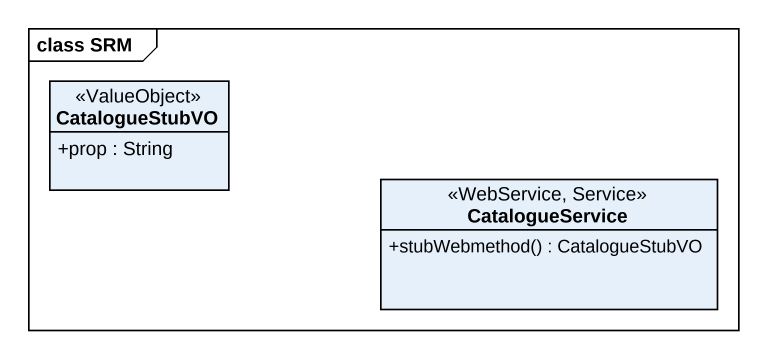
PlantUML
@startuml
mainframe class SRM
hide circle
hide empty members
skinparam classAttributeIconSize 0
class CatalogueStubVO <<ValueObject>> {
  +prop : String
}
class CatalogueService <<WebService, Service>> {
  +stubWebmethod() : CatalogueStubVO
}
@enduml
